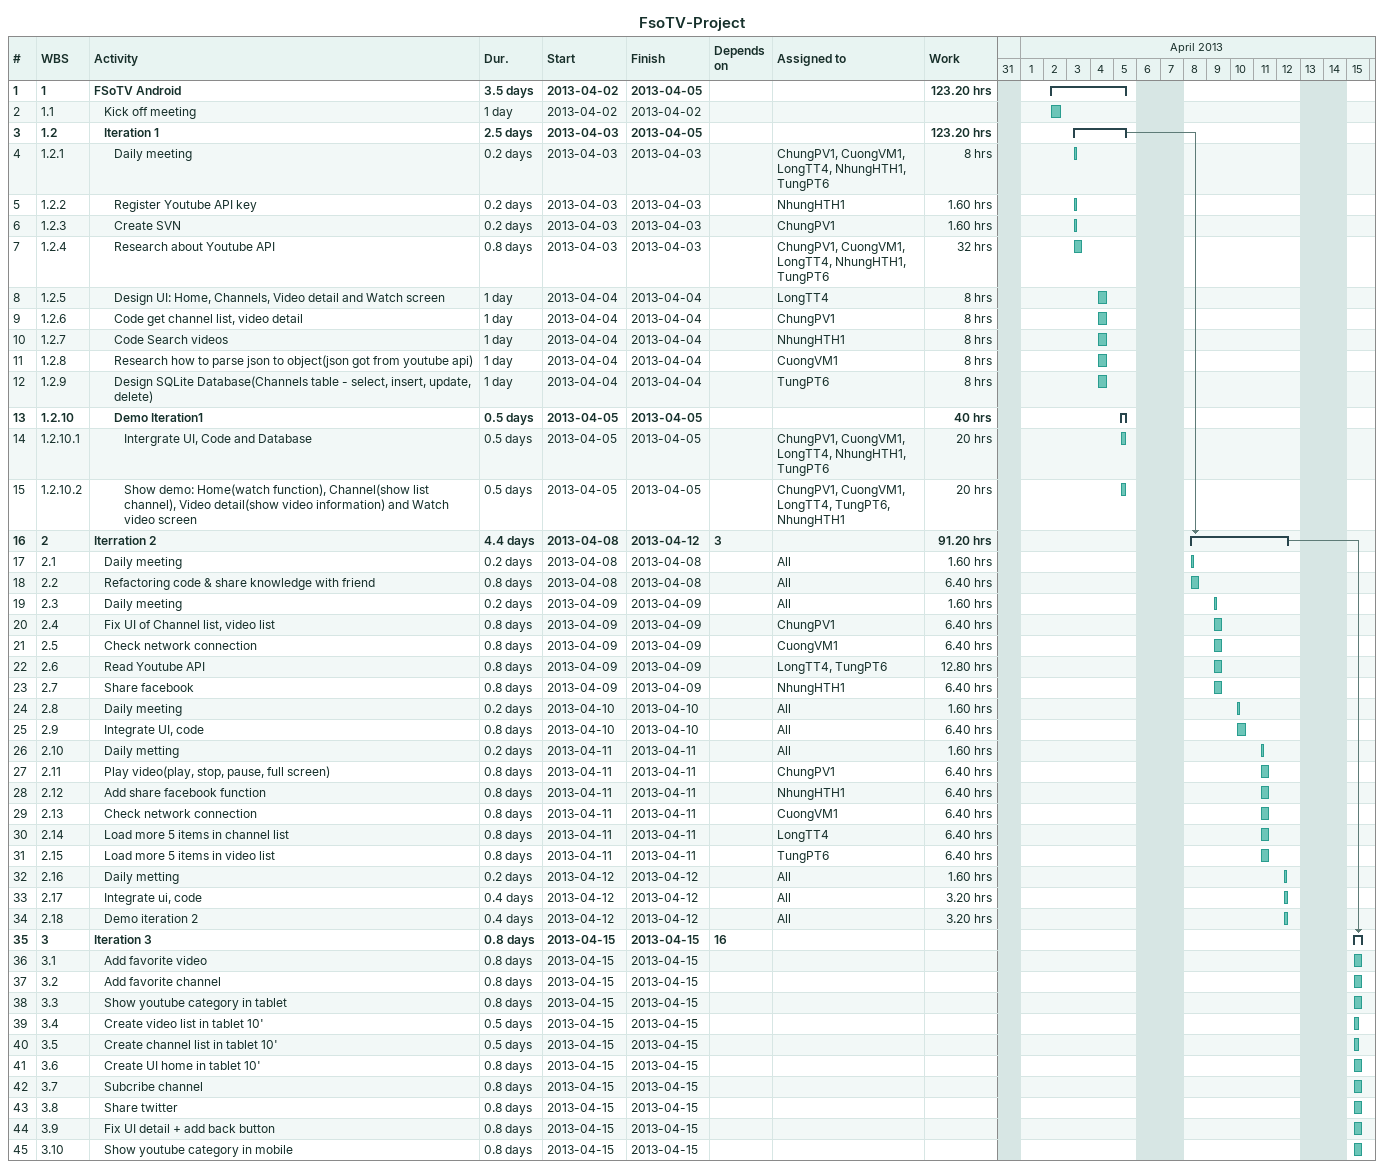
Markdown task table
FsoTV-Project

| ID | WBS | Task | Duration | Start | Finish | Predecessors | Resources | Work (h) |
|---|---|---|---|---|---|---|---|---|
| 1 | 1 | **FSoTV Android** | 3.5d | 2013-04-02 | 2013-04-05 |  |  | 123.20 |
| 2 | 1.1 | Kick off meeting | 1d | 2013-04-02 | 2013-04-02 |  |  |  |
| 3 | 1.2 | **Iteration 1** | 2.5d | 2013-04-03 | 2013-04-05 |  |  | 123.20 |
| 4 | 1.2.1 | Daily meeting | 0.2d | 2013-04-03 | 2013-04-03 |  | ChungPV1, CuongVM1, LongTT4, NhungHTH1, TungPT6 | 8 |
| 5 | 1.2.2 | Register Youtube API key | 0.2d | 2013-04-03 | 2013-04-03 |  | NhungHTH1 | 1.60 |
| 6 | 1.2.3 | Create SVN | 0.2d | 2013-04-03 | 2013-04-03 |  | ChungPV1 | 1.60 |
| 7 | 1.2.4 | Research about Youtube API | 0.8d | 2013-04-03 | 2013-04-03 |  | ChungPV1, CuongVM1, LongTT4, NhungHTH1, TungPT6 | 32 |
| 8 | 1.2.5 | Design UI: Home, Channels, Video detail and Watch screen | 1d | 2013-04-04 | 2013-04-04 |  | LongTT4 | 8 |
| 9 | 1.2.6 | Code get channel list, video detail | 1d | 2013-04-04 | 2013-04-04 |  | ChungPV1 | 8 |
| 10 | 1.2.7 | Code Search videos | 1d | 2013-04-04 | 2013-04-04 |  | NhungHTH1 | 8 |
| 11 | 1.2.8 | Research how to parse json to object(json got from youtube api) | 1d | 2013-04-04 | 2013-04-04 |  | CuongVM1 | 8 |
| 12 | 1.2.9 | Design SQLite Database(Channels table - select, insert, update, delete) | 1d | 2013-04-04 | 2013-04-04 |  | TungPT6 | 8 |
| 13 | 1.2.10 | **Demo Iteration1** | 0.5d | 2013-04-05 | 2013-04-05 |  |  | 40 |
| 14 | 1.2.10.1 | Intergrate UI, Code and Database | 0.5d | 2013-04-05 | 2013-04-05 |  | ChungPV1, CuongVM1, LongTT4, NhungHTH1, TungPT6 | 20 |
| 15 | 1.2.10.2 | Show demo: Home(watch function), Channel(show list channel), Video detail(show video information) and Watch video screen | 0.5d | 2013-04-05 | 2013-04-05 |  | ChungPV1, CuongVM1, LongTT4, TungPT6, NhungHTH1 | 20 |
| 16 | 2 | **Iterration 2** | 4.4d | 2013-04-08 | 2013-04-12 | 3 |  | 91.20 |
| 17 | 2.1 | Daily meeting | 0.2d | 2013-04-08 | 2013-04-08 |  | All | 1.60 |
| 18 | 2.2 | Refactoring code & share knowledge with friend | 0.8d | 2013-04-08 | 2013-04-08 |  | All | 6.40 |
| 19 | 2.3 | Daily meeting | 0.2d | 2013-04-09 | 2013-04-09 |  | All | 1.60 |
| 20 | 2.4 | Fix UI of Channel list, video list | 0.8d | 2013-04-09 | 2013-04-09 |  | ChungPV1 | 6.40 |
| 21 | 2.5 | Check network connection | 0.8d | 2013-04-09 | 2013-04-09 |  | CuongVM1 | 6.40 |
| 22 | 2.6 | Read Youtube API | 0.8d | 2013-04-09 | 2013-04-09 |  | LongTT4, TungPT6 | 12.80 |
| 23 | 2.7 | Share facebook | 0.8d | 2013-04-09 | 2013-04-09 |  | NhungHTH1 | 6.40 |
| 24 | 2.8 | Daily meeting | 0.2d | 2013-04-10 | 2013-04-10 |  | All | 1.60 |
| 25 | 2.9 | Integrate UI, code | 0.8d | 2013-04-10 | 2013-04-10 |  | All | 6.40 |
| 26 | 2.10 | Daily metting | 0.2d | 2013-04-11 | 2013-04-11 |  | All | 1.60 |
| 27 | 2.11 | Play video(play, stop, pause, full screen) | 0.8d | 2013-04-11 | 2013-04-11 |  | ChungPV1 | 6.40 |
| 28 | 2.12 | Add share facebook function | 0.8d | 2013-04-11 | 2013-04-11 |  | NhungHTH1 | 6.40 |
| 29 | 2.13 | Check network connection | 0.8d | 2013-04-11 | 2013-04-11 |  | CuongVM1 | 6.40 |
| 30 | 2.14 | Load more 5 items in channel list | 0.8d | 2013-04-11 | 2013-04-11 |  | LongTT4 | 6.40 |
| 31 | 2.15 | Load more 5 items in video list | 0.8d | 2013-04-11 | 2013-04-11 |  | TungPT6 | 6.40 |
| 32 | 2.16 | Daily metting | 0.2d | 2013-04-12 | 2013-04-12 |  | All | 1.60 |
| 33 | 2.17 | Integrate ui, code | 0.4d | 2013-04-12 | 2013-04-12 |  | All | 3.20 |
| 34 | 2.18 | Demo iteration 2 | 0.4d | 2013-04-12 | 2013-04-12 |  | All | 3.20 |
| 35 | 3 | **Iteration 3** | 0.8d | 2013-04-15 | 2013-04-15 | 16 |  |  |
| 36 | 3.1 | Add favorite video | 0.8d | 2013-04-15 | 2013-04-15 |  |  |  |
| 37 | 3.2 | Add favorite channel | 0.8d | 2013-04-15 | 2013-04-15 |  |  |  |
| 38 | 3.3 | Show youtube category in tablet | 0.8d | 2013-04-15 | 2013-04-15 |  |  |  |
| 39 | 3.4 | Create video list in tablet 10' | 0.5d | 2013-04-15 | 2013-04-15 |  |  |  |
| 40 | 3.5 | Create channel list in tablet 10' | 0.5d | 2013-04-15 | 2013-04-15 |  |  |  |
| 41 | 3.6 | Create UI home in tablet 10' | 0.8d | 2013-04-15 | 2013-04-15 |  |  |  |
| 42 | 3.7 | Subcribe channel | 0.8d | 2013-04-15 | 2013-04-15 |  |  |  |
| 43 | 3.8 | Share twitter | 0.8d | 2013-04-15 | 2013-04-15 |  |  |  |
| 44 | 3.9 | Fix UI detail + add back button | 0.8d | 2013-04-15 | 2013-04-15 |  |  |  |
| 45 | 3.10 | Show youtube category in mobile | 0.8d | 2013-04-15 | 2013-04-15 |  |  |  |
